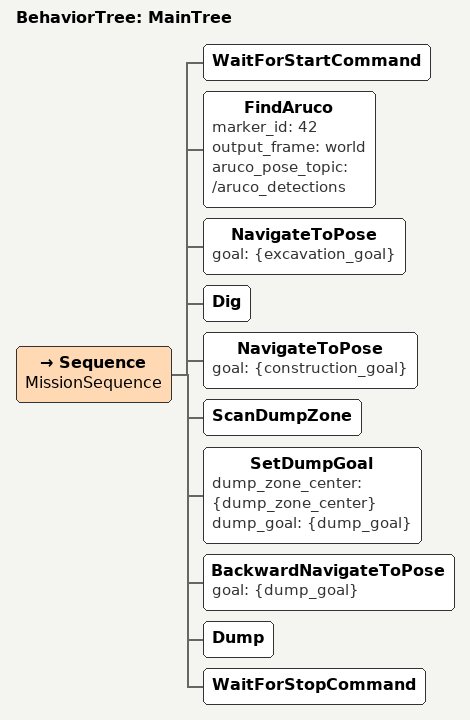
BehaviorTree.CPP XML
<root main_tree_to_execute="MainTree">
  <BehaviorTree ID="MainTree">
    <Sequence name="MissionSequence">
      <WaitForStartCommand/>
      <FindAruco marker_id="42" output_frame="world" aruco_pose_topic="/aruco_detections"/>
      <NavigateToPose goal="{excavation_goal}"/>
      <Dig/>
      <NavigateToPose goal="{construction_goal}"/>
      <ScanDumpZone/>
      <SetDumpGoal dump_zone_center="{dump_zone_center}" dump_goal="{dump_goal}"/>
      <BackwardNavigateToPose goal="{dump_goal}"/>
      <Dump/>
      <WaitForStopCommand/>
    </Sequence>
  </BehaviorTree>
</root>
